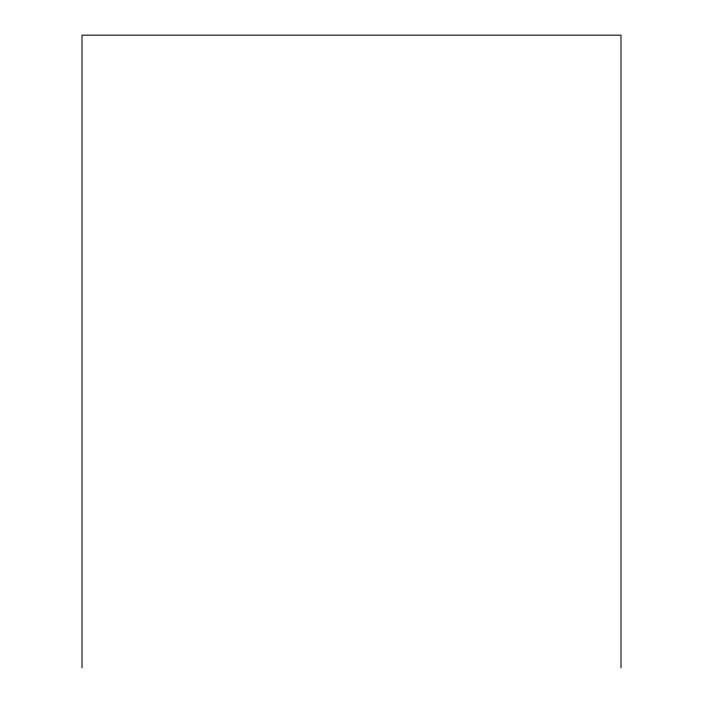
<?xml version="1.0" encoding="UTF-8"?>
<svg xmlns="http://www.w3.org/2000/svg" width="703" height="703" viewBox="0 0 703 703"><rect width="100%" height="100%" fill="white"/><g stroke="black" fill="none" stroke-linecap="round" stroke-linejoin="round"><path stroke-width="1.05" d="M620.986 667.85L620.986 35.15L82.014 35.15L82.014 667.85"/></g></svg>
